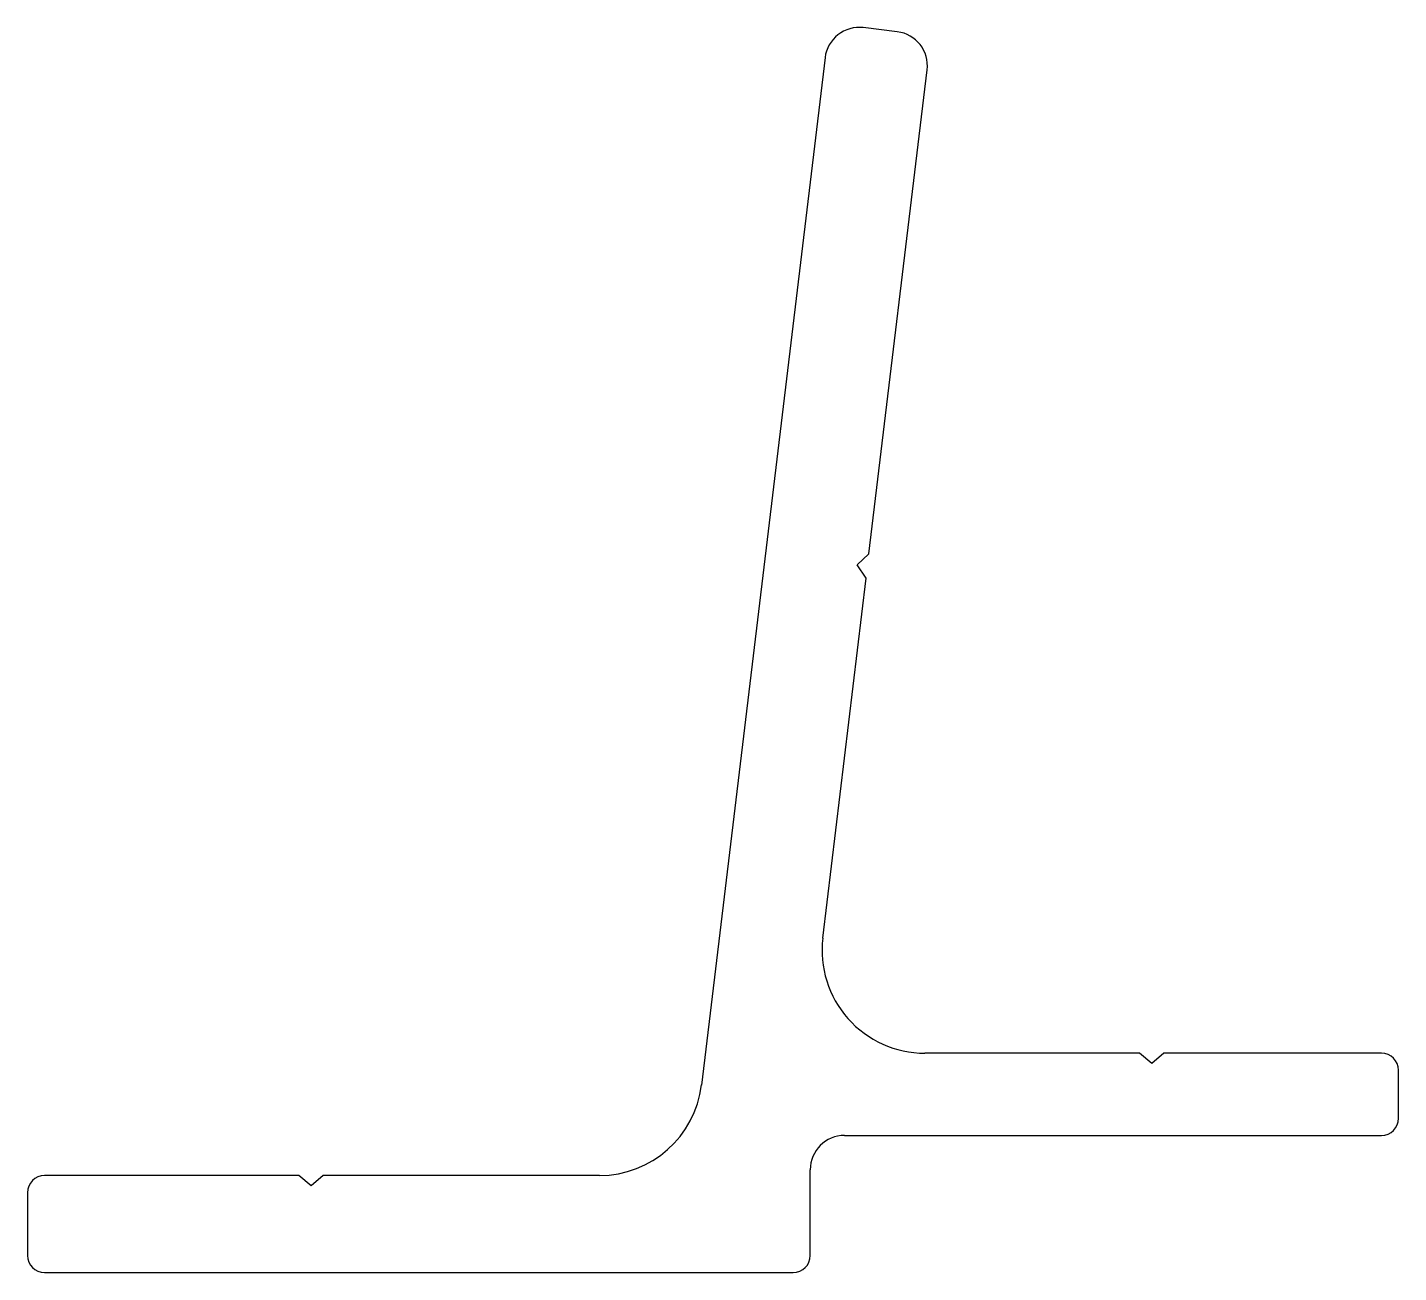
# Model space of a CAD drawing. Extents: x 1776.5 to 1816.5, y 2197 to 2233.3.
import ezdxf

# ---------------------------------------------------------------- set-up
doc = ezdxf.new("R2010")
doc.units = 0
doc.layers.add('KES-ALU_PROFIL', color=52, linetype='CONTINUOUS')

msp = doc.modelspace()

# ---------------------------------------------------------------- linework, layer by layer
at = {"layer": 'KES-ALU_PROFIL', "color": 0}
for p, q in [((1801.869, 2233.208), (1800.876, 2233.328)), ((1799.763, 2232.454), (1796.158, 2202.485)), ((1801.044, 2217.979), (1802.742, 2232.096)), ((1800.703, 2217.66), (1801.044, 2217.979)), ((1800.958, 2217.269), (1800.703, 2217.66)), ((1799.696, 2206.772), (1800.958, 2217.269)), ((1808.935, 2203.414), (1802.674, 2203.414)), ((1809.293, 2203.114), (1808.935, 2203.414)), ((1809.65, 2203.414), (1809.293, 2203.114)), ((1815.994, 2203.414), (1809.65, 2203.414)), ((1816.494, 2201.514), (1816.494, 2202.914)), ((1800.332, 2201.014), (1815.994, 2201.014)), ((1799.332, 2197.514), (1799.332, 2200.014)), ((1784.41, 2199.844), (1776.994, 2199.844)), ((1784.767, 2199.544), (1784.41, 2199.844)), ((1785.125, 2199.844), (1784.767, 2199.544)), ((1793.18, 2199.844), (1785.125, 2199.844)), ((1776.494, 2199.344), (1776.494, 2197.514)), ((1776.994, 2197.014), (1798.832, 2197.014))]:
    msp.add_line(p, q, dxfattribs=at)
for centre, radius, start, end in [((1800.756, 2232.335), 1, 83.1407, 173.1407), ((1801.749, 2232.215), 1, 353.1407, 83.1407), ((1802.674, 2206.414), 3, 173.1407, 270), ((1815.994, 2202.914), 0.5, 360, 90), ((1793.18, 2202.844), 3, 270, 353.1407), ((1815.994, 2201.514), 0.5, 270, 360), ((1800.332, 2200.014), 1, 90, 180), ((1776.994, 2199.344), 0.5, 90, 180), ((1776.994, 2197.514), 0.5, 180, 270), ((1798.832, 2197.514), 0.5, 270, 360)]:
    msp.add_arc(centre, radius, start, end, dxfattribs=at)

doc.saveas('drawing.dxf')
